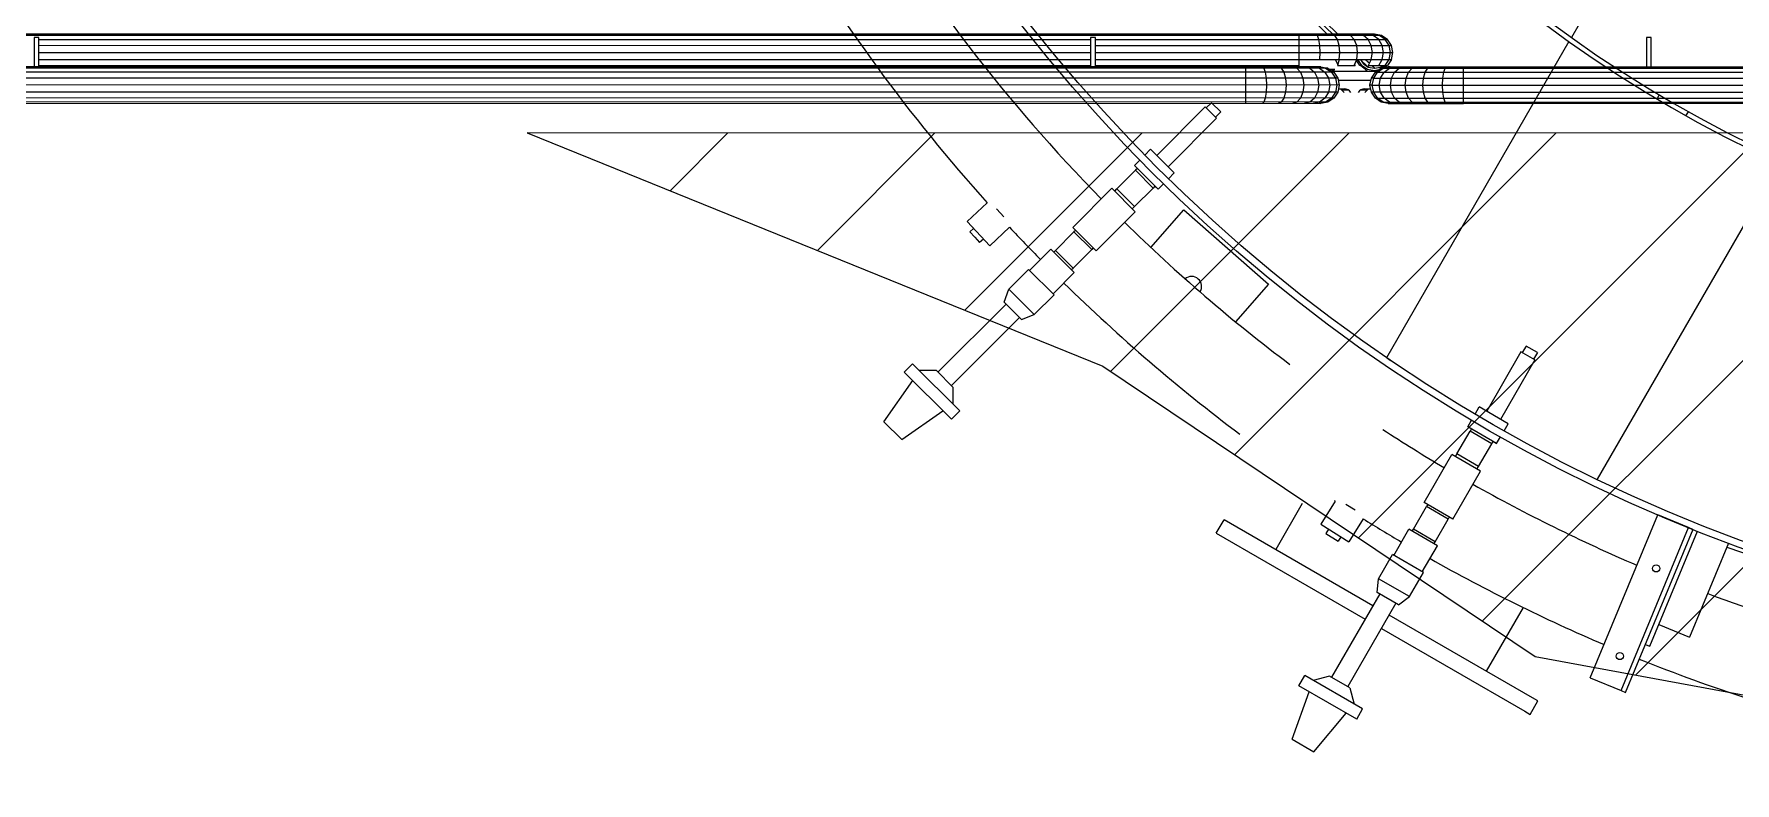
# Model space of a CAD drawing. Header units: metres. Extents: x 0 to 63075, y 0 to 44550.
# Drawn here: x 53640.1 to 53980.2, y 40020.3 to 40170 of the extents above; entities that cross this region are included whole.
import ezdxf

# ---------------------------------------------------------------- set-up
doc = ezdxf.new("R2010")
doc.units = ezdxf.units.M
doc.header["$LTSCALE"] = 75
for name, color, linetype in [('GSB', 7, 'Continuous'), ('ML6', 1, 'Continuous'), ('SDM', 7, 'Continuous'), ('SL1', 8, 'Continuous')]:
    doc.layers.add(name, color=color, linetype=linetype)
doc.styles.add('ROMANS', font='ROMANS.SHX')
doc.dimstyles.new('75___1-75', dxfattribs={"dimscale": 75, "dimtxt": 2.5, "dimasz": 2, "dimexe": 1.5, "dimexo": 1, "dimgap": 0.5, "dimtad": 1, "dimdec": 0, "dimzin": 12, "dimtxsty": 'ROMANS', "dimcen": 0, "dimclrd": 256, "dimclre": 256, "dimclrt": 3, "dimazin": 3, "dimtfac": 1, "dimtdec": 0, "dimtmove": 0, "dimatfit": 0, "dimfxl": 1, "dimlwd": -1, "dimlwe": -1, "dimarcsym": 0})

# ---------------------------------------------------------------- blocks, each defined once
blk = doc.blocks.new('A$C6bae614f')
at = {"layer": 'SL1'}
h = blk.add_hatch(dxfattribs=at)
h.set_pattern_fill('_USER', color=256, scale=195, angle=44.9981, style=0, pattern_type=0)
h.set_pattern_definition([(44.99813, (326091.56, -18363.04), (-137.8813, 137.89033), [])])
h.paths.add_polyline_path([(376406.8, 42185.9), (372018.9, 42186), (372785.1, 41875.4), (373361, 41489.1), (374114.6, 41350), (374938.5, 41379.9), (375662.7, 41677.5), (376074.4, 42029.7)])
for p, q in [((373555.7, 42567.1), (373409.1, 42313.2)), ((373156.2, 42315.8), (366579.5, 42316)), ((373146.8, 42317.7), (366588.8, 42317.9)), ((371362.1, 42313.3), (371362.1, 42274.2)), ((371368.4, 42313.3), (371362.1, 42313.3)), ((371368.4, 42274.2), (371368.4, 42313.3)), ((371368.4, 42310.6), (372769, 42310.5)), ((372769, 42313.3), (372769, 42274.2)), ((372775.3, 42313.3), (372769, 42313.3)), ((372775.3, 42274.2), (372775.3, 42313.3)), ((372775.3, 42310.5), (373164.1, 42310.5)), ((373046.8, 42315.8), (373046.8, 42317.7)), ((373046.8, 42310.5), (373046.8, 42315.8)), ((373046.8, 42302.6), (373046.8, 42310.5)), ((373071.2, 42315.8), (373069.1, 42317.7)), ((373072.9, 42310.5), (373071.2, 42315.8)), ((373074.1, 42302.6), (373072.9, 42310.5)), ((373094.3, 42315.8), (373090.2, 42317.7)), ((373097.7, 42310.5), (373094.3, 42315.8)), ((373100, 42302.6), (373097.7, 42310.5)), ((373115, 42315.8), (373109.2, 42317.7)), ((373119.9, 42310.5), (373115, 42315.8)), ((373123.2, 42302.6), (373119.9, 42310.5)), ((373132.3, 42315.8), (373125, 42317.7)), ((373138.5, 42310.5), (373132.3, 42315.8)), ((373145.3, 42315.8), (373136.9, 42317.7)), ((373142.6, 42302.6), (373138.5, 42310.5)), ((373153.4, 42315.8), (373144.3, 42317.7)), ((373152.5, 42310.5), (373145.3, 42315.8)), ((373156.2, 42315.8), (373146.8, 42317.7)), ((373157.2, 42302.6), (373152.5, 42310.5)), ((373161.1, 42310.5), (373153.4, 42315.8)), ((373164.1, 42310.5), (373156.2, 42315.8)), ((373166.3, 42302.6), (373161.1, 42310.5)), ((373405.9, 42307.6), (373162.9, 41886.8)), ((373169.4, 42302.6), (373164.1, 42310.5)), ((373515.3, 42313.3), (373509, 42313.3)), ((373509, 42313.3), (373509, 42274.2)), ((373515.3, 42274.2), (373515.3, 42313.3)), ((371368.4, 42302.7), (372769, 42302.6)), ((371368.4, 42293.3), (372769, 42293.3)), ((372775.3, 42302.6), (373169.4, 42302.6)), ((372775.3, 42293.3), (373171.2, 42293.3)), ((373046.8, 42293.3), (373046.8, 42302.6)), ((373046.8, 42283.9), (373046.8, 42293.3)), ((373074.5, 42293.3), (373074.1, 42302.6)), ((373074.1, 42283.9), (373074.5, 42293.3)), ((373100.8, 42293.3), (373100, 42302.6)), ((373100, 42283.9), (373100.8, 42293.3)), ((373124.4, 42293.3), (373123.2, 42302.6)), ((373123.2, 42283.9), (373124.4, 42293.3)), ((373144.1, 42293.3), (373142.6, 42302.6)), ((373142.6, 42283.9), (373144.1, 42293.3)), ((373158.9, 42293.3), (373157.2, 42302.6)), ((373157.2, 42283.9), (373158.9, 42293.3)), ((373168.1, 42293.3), (373166.3, 42302.6)), ((373166.3, 42283.9), (373168.1, 42293.3)), ((373171.2, 42293.3), (373169.4, 42302.6)), ((373169.4, 42283.9), (373171.2, 42293.3)), ((373075.3, 42274.2), (366628.1, 42274.4)), ((373084.7, 42272.3), (366628.1, 42272.5)), ((373092.6, 42267), (366628.1, 42267.2)), ((371368.4, 42284), (372769, 42284)), ((371368.4, 42276.1), (372769, 42276)), ((372775.3, 42284), (373169.4, 42283.9)), ((372775.3, 42276), (373046.8, 42276)), ((372975.3, 42274.2), (372975.3, 42272.3)), ((372975.3, 42272.3), (372975.3, 42267)), ((372975.3, 42267), (372975.3, 42259.1)), ((372997.6, 42274.2), (372999.7, 42272.3)), ((372999.7, 42272.3), (373001.4, 42267)), ((373001.4, 42267), (373002.6, 42259.1)), ((373018.7, 42274.2), (373022.8, 42272.3)), ((373022.8, 42272.3), (373026.2, 42267)), ((373026.2, 42267), (373028.5, 42259.1)), ((373037.7, 42274.2), (373043.5, 42272.3)), ((373043.5, 42272.3), (373048.4, 42267)), ((373046.8, 42276), (373046.8, 42283.9)), ((373046.8, 42274.2), (373046.8, 42276)), ((373048.4, 42267), (373051.7, 42259.1)), ((373053.5, 42274.2), (373060.8, 42272.3)), ((373060.8, 42272.3), (373067, 42267)), ((373065.4, 42274.2), (373073.8, 42272.3)), ((373067, 42267), (373071.1, 42259.1)), ((373072.8, 42274.2), (373081.9, 42272.3)), ((373073.8, 42272.3), (373081, 42267)), ((373075.3, 42274.2), (373084.7, 42272.3)), ((373081, 42267), (373085.7, 42259.1)), ((373081.9, 42272.3), (373089.6, 42267)), ((373084.7, 42272.3), (373092.6, 42267)), ((373094.3, 42270.7), (373087, 42270.7)), ((373089.6, 42267), (373094.8, 42259.1)), ((373089.8, 42268.9), (373090.2, 42268.9)), ((373090.2, 42268.9), (373094.3, 42270.7)), ((373090.7, 42268.3), (373149.9, 42268.3)), ((373092.6, 42267), (373097.9, 42259.1)), ((373098, 42277), (373095.1, 42283.9)), ((373100, 42283.9), (373097.7, 42276)), ((373097.7, 42276), (373121.4, 42276)), ((373119.9, 42276), (373123.2, 42283.9)), ((373120.5, 42277.4), (373121.4, 42276)), ((373127.5, 42276), (373122.9, 42283.1)), ((373124.3, 42283.9), (373129.6, 42276)), ((373129.6, 42276), (373127.5, 42276)), ((373128.1, 42283.9), (373131.9, 42278.3)), ((373137.5, 42270.7), (373129.6, 42276)), ((373131.9, 42278.3), (373138.7, 42273.7)), ((373146.8, 42268.9), (373137.5, 42270.7)), ((373142.6, 42283.9), (373138.5, 42276)), ((373138.5, 42276), (373164.1, 42276)), ((373138.7, 42273.7), (373146.8, 42272.1)), ((373142.8, 42259.1), (373148.1, 42267)), ((373145.9, 42259.1), (373151, 42267)), ((373146.8, 42272.1), (373154.9, 42273.7)), ((373152.5, 42270), (373146.8, 42268.9)), ((373148.1, 42267), (373156, 42272.3)), ((373151, 42267), (373148.1, 42267)), ((373151, 42267), (373158.7, 42272.3)), ((373151, 42267), (373159.7, 42267)), ((373152.5, 42276), (373157.2, 42283.9)), ((373161.1, 42276), (373153.4, 42270.7)), ((373153.4, 42270.7), (373153.6, 42270.7)), ((373154.9, 42273.7), (373158.3, 42276)), ((373154.9, 42259.1), (373159.7, 42267)), ((373156, 42272.3), (373165.3, 42274.2)), ((373158.7, 42272.3), (373156, 42272.3)), ((373158.7, 42272.3), (373167.8, 42274.2)), ((373158.7, 42272.3), (373166.8, 42272.3)), ((373159.6, 42273), (373164.1, 42276)), ((373159.7, 42267), (373166.8, 42272.3)), ((373159.7, 42267), (373173.6, 42267)), ((373161.1, 42276), (373166.3, 42283.9)), ((373169.4, 42283.9), (373164.1, 42276)), ((373167.8, 42274.2), (373165.3, 42274.2)), ((373166.8, 42272.3), (373175.2, 42274.2)), ((373166.8, 42272.3), (373179.8, 42272.3)), ((373167.8, 42274.2), (373187.1, 42274.2)), ((373169.5, 42259.1), (373173.6, 42267)), ((373173.6, 42267), (373179.8, 42272.3)), ((373173.6, 42267), (373192.2, 42267)), ((373179.8, 42272.3), (373187.1, 42274.2)), ((373179.8, 42272.3), (373197.2, 42272.3)), ((373187.1, 42274.2), (373203, 42274.2)), ((373188.9, 42259.1), (373192.2, 42267)), ((373192.2, 42267), (373197.2, 42272.3)), ((373192.2, 42267), (373214.4, 42267)), ((373197.2, 42272.3), (373203, 42274.2)), ((373197.2, 42272.3), (373217.9, 42272.3)), ((373203, 42274.2), (373221.9, 42274.2)), ((373212.2, 42259.1), (373214.4, 42267)), ((373214.4, 42267), (373217.9, 42272.3)), ((373214.4, 42267), (373239.2, 42267)), ((373217.9, 42272.3), (373221.9, 42274.2)), ((373217.9, 42272.3), (373241, 42272.3)), ((373221.9, 42274.2), (373243.1, 42274.2)), ((373238.1, 42259.1), (373239.2, 42267)), ((373239.2, 42267), (373241, 42272.3)), ((373239.2, 42267), (373265.3, 42267)), ((373241, 42272.3), (373243.1, 42274.2)), ((373241, 42272.3), (373265.3, 42272.3)), ((373243.1, 42274.2), (373265.3, 42274.2)), ((373265.3, 42274.2), (378000.3, 42274)), ((373265.3, 42272.3), (373265.3, 42274.2)), ((373265.3, 42267), (373265.3, 42272.3)), ((373265.3, 42272.3), (378009.7, 42272.2)), ((373265.3, 42259.1), (373265.3, 42267)), ((373265.3, 42267), (378017.6, 42266.9)), ((373097.9, 42259.1), (366628.1, 42259.3)), ((373099.7, 42249.8), (366628.1, 42250)), ((373097.9, 42240.4), (366628.1, 42240.7)), ((372975.3, 42259.1), (372975.3, 42249.8)), ((372975.3, 42249.8), (372975.3, 42240.4)), ((372975.3, 42240.4), (372975.3, 42232.5)), ((373002.6, 42240.4), (373001.4, 42232.5)), ((373002.6, 42259.1), (373003, 42249.8)), ((373003, 42249.8), (373002.6, 42240.4)), ((373028.5, 42240.4), (373026.2, 42232.5)), ((373028.5, 42259.1), (373029.3, 42249.8)), ((373029.3, 42249.8), (373028.5, 42240.4)), ((373051.7, 42240.4), (373048.4, 42232.5)), ((373051.7, 42259.1), (373052.9, 42249.8)), ((373052.9, 42249.8), (373051.7, 42240.4)), ((373071.1, 42240.4), (373067, 42232.5)), ((373071.1, 42259.1), (373072.6, 42249.8)), ((373072.6, 42249.8), (373071.1, 42240.4)), ((373085.7, 42240.4), (373081, 42232.5)), ((373085.7, 42259.1), (373087.4, 42249.8)), ((373087.4, 42249.8), (373085.7, 42240.4)), ((373094.8, 42240.4), (373089.6, 42232.5)), ((373097.9, 42240.4), (373092.6, 42232.5)), ((373094.8, 42259.1), (373096.6, 42249.8)), ((373096.6, 42249.8), (373094.8, 42240.4)), ((373097.9, 42259.1), (373099.7, 42249.8)), ((373099.7, 42249.8), (373097.9, 42240.4)), ((373142.1, 42255.8), (373098.5, 42255.8)), ((373098.7, 42244.8), (373106.7, 42244.8)), ((373106.7, 42239.8), (373101.7, 42244.8)), ((373103.2, 42243.3), (373112, 42243.3)), ((373128.7, 42243.3), (373137.4, 42243.3)), ((373133.9, 42244.8), (373141.9, 42244.8)), ((373138.9, 42244.8), (373133.9, 42239.8)), ((373140.9, 42249.8), (373142.8, 42259.1)), ((373144, 42249.8), (373140.9, 42249.8)), ((373142.8, 42240.4), (373140.9, 42249.8)), ((373145.9, 42259.1), (373142.8, 42259.1)), ((373145.9, 42240.4), (373142.8, 42240.4)), ((373148.1, 42232.5), (373142.8, 42240.4)), ((373144, 42249.8), (373145.9, 42259.1)), ((373145.9, 42240.4), (373144, 42249.8)), ((373144, 42249.8), (373168.1, 42249.8)), ((373145.9, 42259.1), (373169.5, 42259.1)), ((373169.5, 42240.4), (373145.9, 42240.4)), ((373151, 42232.5), (373145.9, 42240.4)), ((373153.2, 42249.8), (373154.9, 42259.1)), ((373154.9, 42240.4), (373153.2, 42249.8)), ((373159.7, 42232.5), (373154.9, 42240.4)), ((373168.1, 42249.8), (373169.5, 42259.1)), ((373168.1, 42249.8), (373187.8, 42249.8)), ((373169.5, 42240.4), (373168.1, 42249.8)), ((373169.5, 42259.1), (373188.9, 42259.1)), ((373173.6, 42232.5), (373169.5, 42240.4)), ((373188.9, 42240.4), (373169.5, 42240.4)), ((373187.8, 42249.8), (373188.9, 42259.1)), ((373188.9, 42240.4), (373187.8, 42249.8)), ((373187.8, 42249.8), (373211.3, 42249.8)), ((373188.9, 42259.1), (373212.2, 42259.1)), ((373192.2, 42232.5), (373188.9, 42240.4)), ((373212.2, 42240.4), (373188.9, 42240.4)), ((373211.3, 42249.8), (373212.2, 42259.1)), ((373212.2, 42240.4), (373211.3, 42249.8)), ((373211.3, 42249.8), (373237.6, 42249.8)), ((373212.2, 42259.1), (373238.1, 42259.1)), ((373238.1, 42240.4), (373212.2, 42240.4)), ((373214.4, 42232.5), (373212.2, 42240.4)), ((373237.6, 42249.8), (373238.1, 42259.1)), ((373238.1, 42240.4), (373237.6, 42249.8)), ((373237.6, 42249.8), (373265.3, 42249.8)), ((373238.1, 42259.1), (373265.3, 42259.1)), ((373238.1, 42240.4), (378022.9, 42240.3)), ((373239.2, 42232.5), (373238.1, 42240.4)), ((373265.3, 42259.1), (378022.9, 42259)), ((373265.3, 42249.8), (373265.3, 42259.1)), ((373265.3, 42240.4), (373265.3, 42249.8)), ((373265.3, 42249.8), (378024.7, 42249.6)), ((373265.3, 42232.5), (373265.3, 42240.4)), ((373092.6, 42232.5), (366628.1, 42232.7)), ((373084.7, 42227.2), (366628.1, 42227.5)), ((366628.1, 42225.6), (373075.3, 42225.4)), ((372921.6, 42220.6), (372857, 42156)), ((372936.6, 42205.6), (372921.6, 42220.6)), ((372930, 42226.3), (372922.9, 42219.3)), ((372942.4, 42214), (372930, 42226.3)), ((372975.3, 42232.5), (372975.3, 42227.2)), ((372975.3, 42227.2), (372975.3, 42225.4)), ((372999.7, 42227.2), (372997.6, 42225.4)), ((373001.4, 42232.5), (372999.7, 42227.2)), ((373022.8, 42227.2), (373018.7, 42225.4)), ((373026.2, 42232.5), (373022.8, 42227.2)), ((373043.5, 42227.2), (373037.7, 42225.4)), ((373048.4, 42232.5), (373043.5, 42227.2)), ((373060.8, 42227.2), (373053.5, 42225.4)), ((373067, 42232.5), (373060.8, 42227.2)), ((373073.8, 42227.2), (373065.4, 42225.4)), ((373081.9, 42227.2), (373072.8, 42225.4)), ((373081, 42232.5), (373073.8, 42227.2)), ((373084.7, 42227.2), (373075.3, 42225.4)), ((373089.6, 42232.5), (373081.9, 42227.2)), ((373092.6, 42232.5), (373084.7, 42227.2)), ((373151, 42232.5), (373148.1, 42232.5)), ((373156, 42227.2), (373148.1, 42232.5)), ((373158.7, 42227.2), (373151, 42232.5)), ((373151, 42232.5), (373173.6, 42232.5)), ((373158.7, 42227.2), (373156, 42227.2)), ((373165.3, 42225.4), (373156, 42227.2)), ((373167.8, 42225.4), (373158.7, 42227.2)), ((373158.7, 42227.2), (373179.8, 42227.2)), ((373166.8, 42227.2), (373159.7, 42232.5)), ((373165.3, 42225.4), (373167.8, 42225.4)), ((373175.2, 42225.4), (373166.8, 42227.2)), ((373167.8, 42225.4), (373187.1, 42225.4)), ((373173.6, 42232.5), (373192.2, 42232.5)), ((373179.8, 42227.2), (373173.6, 42232.5)), ((373179.8, 42227.2), (373197.1, 42227.2)), ((373187.1, 42225.4), (373179.8, 42227.2)), ((373187.1, 42225.4), (373203, 42225.4)), ((373197.1, 42227.2), (373192.2, 42232.5)), ((373192.2, 42232.5), (373214.4, 42232.5)), ((373203, 42225.4), (373197.1, 42227.2)), ((373197.1, 42227.2), (373217.9, 42227.2)), ((373203, 42225.4), (373221.9, 42225.4)), ((373217.9, 42227.2), (373214.4, 42232.5)), ((373214.4, 42232.5), (373239.2, 42232.5)), ((373217.9, 42227.2), (373241, 42227.2)), ((373221.9, 42225.4), (373217.9, 42227.2)), ((373221.9, 42225.4), (373243.1, 42225.4)), ((373239.2, 42232.5), (373265.3, 42232.5)), ((373241, 42227.2), (373239.2, 42232.5)), ((373241, 42227.2), (373265.3, 42227.2)), ((373243.1, 42225.4), (373241, 42227.2)), ((373243.1, 42225.4), (373265.3, 42225.4)), ((373265.3, 42227.2), (373265.3, 42232.5)), ((373265.3, 42232.5), (378017.6, 42232.4)), ((373265.3, 42225.4), (373265.3, 42227.2)), ((373265.3, 42227.2), (378009.7, 42227.1)), ((378000.3, 42225.2), (373265.3, 42225.4)), ((373525.9, 42236.7), (373522.7, 42231.2)), ((372936.6, 42205.6), (372872.1, 42141)), ((372942.4, 42214), (372935.3, 42206.9)), ((373561.7, 42208.7), (373564.9, 42214.2)), ((372827.2, 42142.7), (372834.4, 42149.8)), ((372827.2, 42142.7), (372834.4, 42149.8)), ((372841.1, 42156.5), (372848.8, 42164.2)), ((372841.1, 42156.5), (372848.8, 42164.2)), ((372880.3, 42132.8), (372848.8, 42164.2)), ((372803.9, 42111.5), (372828.7, 42136.3)), ((372827.2, 42142.7), (372858.7, 42111.2)), ((372831.3, 42138.6), (372827.2, 42142.7)), ((372831.3, 42138.6), (372828.7, 42136.3)), ((372852.3, 42112.7), (372828.7, 42136.3)), ((372872.6, 42125.1), (372880.3, 42132.8)), ((372872.6, 42125.1), (372880.3, 42132.8)), ((373686.3, 42145.7), (373443.3, 41724.9)), ((372745.1, 42060.2), (372797.2, 42112.3)), ((372828.3, 42081.2), (372797.2, 42112.3)), ((372801.1, 42108.4), (372803.9, 42111.5)), ((372827.5, 42087.9), (372803.9, 42111.5)), ((372827.5, 42087.9), (372852.3, 42112.7)), ((372854.6, 42115.3), (372852.3, 42112.7)), ((372854.6, 42115.3), (372858.7, 42111.2)), ((372858.7, 42111.2), (372865.9, 42118.4)), ((372858.7, 42111.2), (372865.9, 42118.4)), ((372631.3, 42092.8), (372604.7, 42068)), ((372649, 42079.2), (372643.6, 42084.9)), ((372776.2, 42029.1), (372828.3, 42081.2)), ((372824.4, 42085.1), (372827.5, 42087.9)), ((372849.1, 42033.5), (372893, 42083.5)), ((372893, 42083.5), (373005.8, 41984.6)), ((372604.7, 42068), (372634.8, 42035.8)), ((372613.1, 42059), (372608, 42054.2)), ((372661, 42060.4), (372634.8, 42035.8)), ((372653.6, 42074.3), (372649, 42079.2)), ((372760.7, 42044.7), (372745.1, 42060.2)), ((372608, 42054.2), (372614.6, 42047.1)), ((372614.6, 42047.1), (372621.2, 42040.1)), ((372626.3, 42044.8), (372621.2, 42040.1)), ((372722, 42029.6), (372746.8, 42054.4)), ((372749, 42056.3), (372746.8, 42054.4)), ((372770.4, 42030.7), (372746.8, 42054.4)), ((372776.2, 42029.1), (372760.7, 42044.7)), ((372687.7, 42002.8), (372716.1, 42031.2)), ((372747.2, 42000.1), (372716.1, 42031.2)), ((372720, 42027.3), (372722, 42029.6)), ((372745.6, 42006), (372722, 42029.6)), ((372745.6, 42006), (372770.4, 42030.7)), ((372772.3, 42033), (372770.4, 42030.7)), ((372660.2, 41977.9), (372686.4, 42004.2)), ((372720.2, 41970.4), (372686.4, 42004.2)), ((372718.9, 41971.7), (372747.2, 42000.1)), ((372743.3, 42004), (372745.6, 42006)), ((372653.8, 41960.8), (372660.2, 41977.9)), ((372694, 41944.2), (372660.2, 41977.9)), ((372694, 41944.2), (372720.2, 41970.4)), ((373005.8, 41984.6), (372961.9, 41934.6)), ((372656.5, 41958.1), (372565.7, 41867.7)), ((372676.9, 41937.8), (372653.8, 41960.8)), ((372674.1, 41940.5), (372583.7, 41849.7)), ((372676.9, 41937.8), (372694, 41944.2)), ((373348.7, 41902.2), (373343.6, 41893.5)), ((373363.8, 41893.5), (373348.7, 41902.2)), ((372520.8, 41867.7), (372532, 41878.8)), ((372594.9, 41816), (372532, 41878.8)), ((373162.9, 41886.8), (373162.9, 41886.8)), ((373342, 41894.5), (373296.3, 41815.4)), ((373360.4, 41883.8), (373314.8, 41804.7)), ((373360.4, 41883.8), (373342, 41894.5)), ((373363.8, 41893.5), (373358.8, 41884.8)), ((372493.7, 41801.5), (372532.1, 41856.3)), ((372583.7, 41804.8), (372520.8, 41867.7)), ((372563.7, 41869.7), (372541.2, 41869.7)), ((372585.7, 41847.7), (372563.7, 41869.7)), ((372585.7, 41847.7), (372585.7, 41825.1)), ((372517.5, 41777.7), (372572.3, 41816.1)), ((372583.7, 41804.8), (372594.9, 41816)), ((373280.8, 41811.8), (373286.3, 41821.2)), ((373280.8, 41811.8), (373286.3, 41821.2)), ((373324.8, 41798.9), (373286.3, 41821.2)), ((372493.7, 41801.5), (372517.5, 41777.7)), ((373256.6, 41758.7), (373274.1, 41789)), ((373271, 41794.8), (373276.1, 41803.5)), ((373271, 41794.8), (373276.1, 41803.5)), ((373309.6, 41772.5), (373271, 41794.8)), ((373276, 41791.9), (373271, 41794.8)), ((373276, 41791.9), (373274.1, 41789)), ((373303, 41772.3), (373274.1, 41789)), ((373319.4, 41789.5), (373324.8, 41798.9)), ((373319.4, 41789.5), (373324.8, 41798.9)), ((373285.5, 41742), (373303, 41772.3)), ((373304.6, 41775.4), (373303, 41772.3)), ((373304.6, 41775.4), (373309.6, 41772.5)), ((373309.6, 41772.5), (373314.6, 41781.3)), ((373309.6, 41772.5), (373314.6, 41781.3)), ((373213.1, 41693.9), (373249.9, 41757.7)), ((373288, 41735.7), (373249.9, 41757.7)), ((373254.7, 41754.9), (373256.6, 41758.7)), ((373285.5, 41742), (373256.6, 41758.7)), ((373283.2, 41738.4), (373285.5, 41742)), ((373251.2, 41671.9), (373288, 41735.7)), ((373443.3, 41724.9), (373443.3, 41724.9)), ((373094.7, 41695.9), (373075.4, 41665)), ((373050.7, 41692.5), (373015.4, 41631.3)), ((373121, 41683.8), (373108.6, 41691.5)), ((373198.7, 41658.3), (373216.2, 41688.6)), ((373251.2, 41671.9), (373213.1, 41693.9)), ((373217.8, 41691.1), (373216.2, 41688.6)), ((373245.1, 41671.9), (373216.2, 41688.6)), ((373246.4, 41674.6), (373245.1, 41671.9)), ((373434.1, 41460.5), (373524.1, 41677.6)), ((373565.1, 41660.6), (373524.1, 41677.6)), ((372936.3, 41653.2), (372946.6, 41671)), ((372936.3, 41653.2), (373134.5, 41538.8)), ((373144.8, 41556.6), (372946.6, 41671)), ((373075.4, 41665), (373112.8, 41641.8)), ((373085.9, 41658.5), (373082.2, 41652.6)), ((373082.2, 41652.6), (373098.6, 41642.4)), ((373131.8, 41672.3), (373112.8, 41641.8)), ((373172.5, 41623.6), (373192.6, 41658.4)), ((373230.7, 41636.4), (373192.6, 41658.4)), ((373197.3, 41655.6), (373198.7, 41658.3)), ((373227.6, 41641.6), (373198.7, 41658.3)), ((373227.6, 41641.6), (373245.1, 41671.9)), ((373475.2, 41443.5), (373565.1, 41660.6)), ((373481.1, 41441.1), (373571.1, 41658.3)), ((373513.4, 41502.6), (373577, 41656)), ((373571, 41658.2), (373565.1, 41660.6)), ((373102.3, 41648.3), (373098.6, 41642.4)), ((373210.6, 41601.6), (373230.7, 41636.4)), ((373225.9, 41639.1), (373227.6, 41641.6)), ((373618.4, 41640), (373566.5, 41514.6)), ((373616.2, 41634.5), (373748.6, 41589.5)), ((373152.3, 41592.4), (373170.9, 41624.6)), ((373212.2, 41600.7), (373170.9, 41624.6)), ((373150.6, 41574.3), (373152.3, 41592.4)), ((373193.7, 41568.6), (373152.3, 41592.4)), ((373193.7, 41568.6), (373212.2, 41600.7)), ((373153.9, 41572.3), (373089.6, 41461.5)), ((373175.5, 41559.9), (373111.6, 41448.8)), ((373178.8, 41557.9), (373150.6, 41574.3)), ((373178.8, 41557.9), (373193.7, 41568.6)), ((373357.4, 41433.8), (373166.4, 41544.1)), ((373344.7, 41554.2), (373295.8, 41469.4)), ((373156.1, 41526.3), (373347.1, 41416)), ((373525.4, 41531.6), (373566.5, 41514.6)), ((373507.5, 41505), (373513.4, 41502.6)), ((373046.2, 41449.8), (373054.1, 41463.5)), ((373123.2, 41405.4), (373046.2, 41449.8)), ((373131.1, 41419.1), (373054.1, 41463.5)), ((373087.1, 41462.9), (373065.4, 41457.1)), ((373114.1, 41447.3), (373087.1, 41462.9)), ((373114.1, 41447.3), (373119.9, 41425.6)), ((373434.1, 41460.5), (373475.2, 41443.5)), ((373037.2, 41378.9), (373060.1, 41441.8)), ((373354.3, 41411.9), (373364.6, 41429.7)), ((373364.6, 41429.7), (373357.4, 41433.8)), ((373475.2, 41443.5), (373481.1, 41441.1)), ((373066.3, 41362.1), (373109.3, 41413.4)), ((373123.2, 41405.4), (373131.1, 41419.1)), ((373347.1, 41416), (373354.3, 41411.9)), ((373037.2, 41378.9), (373066.3, 41362.1))]:
    blk.add_line(p, q, dxfattribs=at)
blk.add_lwpolyline([(376406.8, 42185.9), (372018.9, 42186), (372785.1, 41875.4), (373361, 41489.1), (374114.6, 41350), (374938.5, 41379.9), (375662.7, 41677.5), (376074.4, 42029.7)], close=True, dxfattribs=at)
for centre, radius in [((374370.4, 43654.2), 2150), ((374370.4, 43654.2), 2140.5), ((373522, 41606.2), 4.76), ((373473.6, 41489.5), 4.76)]:
    blk.add_circle(centre, radius, dxfattribs=at)
for centre, radius, start, end in [((374370.4, 43654.2), 1855, 311.9258, 226.0971), ((374370.4, 43654.2), 1656.3, 68.3819, 51.6144), ((374370.4, 43654.2), 1650, 68.4144, 51.5819), ((374370.4, 43654.2), 1850, 180.0718, 226.2582), ((374370.4, 43654.2), 1845.2, 180.072, 226.4129), ((374370.4, 43654.2), 2222.8, 210.5651, 224.4311), ((374370.4, 43654.2), 2337.1, 210.5374, 221.9194), ((374370.4, 43654.2), 1855, 227.7176, 227.8561), ((374370.4, 43654.2), 1855, 227.9852, 228.3439), ((374370.4, 43654.2), 1850, 227.8592, 228.2646), ((374370.4, 43654.2), 1845.2, 227.9543, 228.1834), ((374370.4, 43654.2), 1845.2, 228.3227, 228.4976), ((374370.4, 43654.2), 1850, 228.4598, 228.5183), ((374370.4, 43654.2), 1845.2, 228.622, 228.646), ((373106.7, 42234.8), 10, 29.9981, 89.9981), ((373133.9, 42234.8), 10, 89.9981, 149.9981), ((374370.4, 43654.2), 2337.1, 222.9982, 224.4588), ((374370.4, 43654.2), 2222.8, 225.5651, 233.0504), ((372903.3, 41981.4), 13.5, 328.0806, 129.4156), ((374370.4, 43654.2), 2337.1, 225.5374, 233.1145), ((374370.4, 43654.2), 2222.8, 236.9458, 239.4311), ((374370.4, 43654.2), 2222.8, 240.5651, 246.8434), ((374370.4, 43654.2), 2337.1, 236.8818, 236.9194), ((374370.4, 43654.2), 2337.1, 237.9982, 239.4588), ((374370.4, 43654.2), 2337.1, 240.5374, 246.8754), ((374370.4, 43654.2), 2222.8, 249.4626, 254.4311), ((374370.4, 43654.2), 2337.1, 248.1208, 251.9194)]:
    blk.add_arc(centre, radius, start, end, dxfattribs=at)
blk.add_open_spline([(373162.9, 41886.8), (373162.8, 41886.9), (373164.6, 41885.7), (373168.2, 41883.2)], degree=3, dxfattribs=at)
blk = doc.blocks.new('zw$15D4')
at = {"layer": 'ML6', "xscale": 0.2502808837766805, "yscale": 0.2502808837766805, "zscale": 0.2502808837766805}
blk.add_blockref('A$C6bae614f', (-85544.74, -3177.34), dxfattribs=at)

msp = doc.modelspace()

# ---------------------------------------------------------------- block references
at = {"layer": 'GSB', "xscale": 0.6000000000000068, "yscale": 0.6000000000000068, "zscale": 0.6000000000000068}
msp.add_blockref('zw$15D4', (49200, 35721.63), dxfattribs=at)

# ---------------------------------------------------------------- leaders
at = {"layer": 'SDM'}
msp.add_leader([(52766.71, 37891.88), (59453.13, 42438.72), (62243.43, 42438.72)], dimstyle='75___1-75', override={"dimtad": 0}, dxfattribs=at)

doc.saveas('drawing.dxf')
